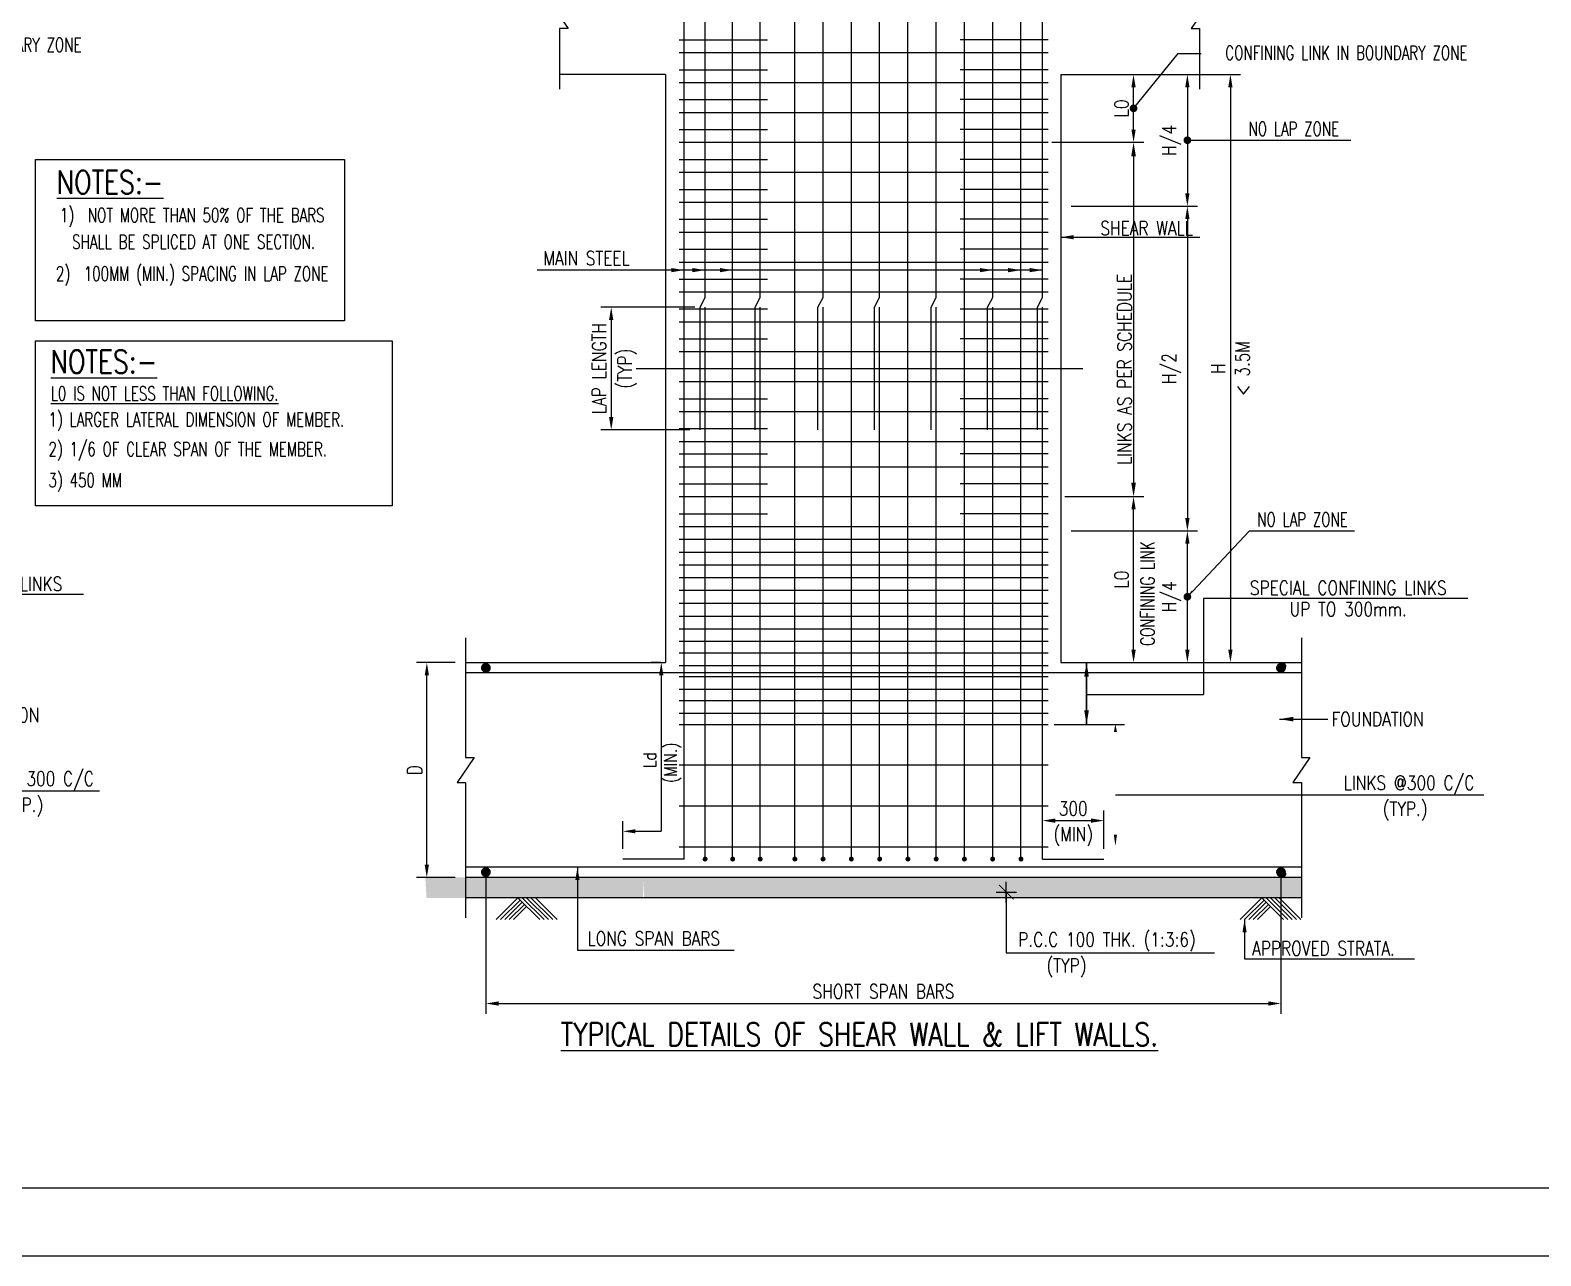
# Model space of a CAD drawing. Extents: x 324505 to 1272425, y -526289 to -156124.
# Drawn here: x 527393 to 556929, y -362395 to -338433 of the extents above; entities that cross this region are included whole.
import ezdxf
from ezdxf.enums import TextEntityAlignment as Align
from ezdxf.lldxf.tags import DXFTag

# ---------------------------------------------------------------- set-up
doc = ezdxf.new("R2010")
doc.units = 0
doc.header["$LTSCALE"] = 500
doc.header["$MEASUREMENT"] = 0
doc.header["$PDMODE"] = 35
doc.header["$PDSIZE"] = -15
doc.layers.get('DEFPOINTS').update_dxf_attribs({"color": 4})
for name, color, linetype in [('CEN', 8, 'CENTER'), ('COL', 1, 'Continuous'), ('DIM', 5, 'Continuous'), ('FOOT', 4, 'Continuous'), ('FRAME', 6, 'Continuous'), ('LINK', 2, 'Continuous'), ('P.C.C', 8, 'Continuous'), ('RING', 4, 'Continuous'), ('S-CONCRET LINE', 4, 'Continuous'), ('S-R.C.C. PILE CAP', 40, 'Continuous'), ('S-REINFORCEMENT', 6, 'Continuous'), ('S-TEXT-1', 4, 'Continuous'), ('S-TITLE', 6, 'Continuous'), ('s_TITILE', 9, 'Continuous'), ('TXT', 4, 'Continuous')]:
    doc.layers.add(name, color=color, linetype=linetype)
doc.styles.add('ROMANS', font='simplex.shx', dxfattribs={"width": 0.8, "height": 275, "bigfont": 'bigfont.shx'})
tags = doc.linetypes.add('CENTER', pattern=[2, 1.25, -0.25, 0.25, -0.25]).pattern_tags.tags
tags[10:11] = [DXFTag(74, 4), DXFTag(75, 0), DXFTag(340, '0'), DXFTag(46, 1.0), DXFTag(50, 0.0), DXFTag(44, 0.0), DXFTag(45, 0.0)]
tags[8:9] = [DXFTag(74, 4), DXFTag(75, 0), DXFTag(340, '0'), DXFTag(46, 1.0), DXFTag(50, 0.0), DXFTag(44, 0.0), DXFTag(45, 0.0)]
tags[6:7] = [DXFTag(74, 4), DXFTag(75, 0), DXFTag(340, '0'), DXFTag(46, 1.0), DXFTag(50, 0.0), DXFTag(44, 0.0), DXFTag(45, 0.0)]
tags[4:5] = [DXFTag(74, 4), DXFTag(75, 0), DXFTag(340, '0'), DXFTag(46, 1.0), DXFTag(50, 0.0), DXFTag(44, 0.0), DXFTag(45, 0.0)]
doc.dimstyles.new('Copy of INT2TIMES', dxfattribs={"dimtxt": 300, "dimasz": 275, "dimexe": 75, "dimexo": 75, "dimgap": 40, "dimtad": 1, "dimdec": 0, "dimlfac": 0.5, "dimrnd": 5, "dimzin": 0, "dimdsep": 46, "dimtxsty": 'ROMANS', "dimcen": -1, "dimclrd": 5, "dimclre": 5, "dimclrt": 4, "dimadec": 0, "dimazin": 0, "dimtfac": 1, "dimtdec": 0, "dimtix": 1, "dimtofl": 0, "dimtmove": 2, "dimatfit": 3, "dimfxl": 0, "dimtolj": 1, "dimtzin": 0, "dimarcsym": 0})
doc.dimstyles.new('dim100', dxfattribs={"dimtxt": 250, "dimasz": 250, "dimexe": 200, "dimexo": 200, "dimgap": 100, "dimtad": 1, "dimdec": 0, "dimzin": 0, "dimdsep": 46, "dimtxsty": 'ROMANS', "dimcen": 0, "dimclrd": 5, "dimclre": 5, "dimclrt": 4, "dimadec": 0, "dimazin": 0, "dimtfac": 1, "dimtdec": 0, "dimtix": 1, "dimtofl": 0, "dimtmove": 2, "dimatfit": 3, "dimfxl": 0, "dimtolj": 1, "dimtzin": 0, "dimlwd": -1, "dimlwe": -1, "dimarcsym": 0})
doc.dimstyles.new('dim25', dxfattribs={"dimtxt": 250, "dimasz": 250, "dimexe": 200, "dimexo": 200, "dimgap": 100, "dimtad": 1, "dimdec": 0, "dimlfac": 0.25, "dimzin": 0, "dimdsep": 46, "dimtxsty": 'ROMANS', "dimcen": 0, "dimclrd": 5, "dimclre": 5, "dimclrt": 4, "dimadec": 0, "dimazin": 0, "dimtfac": 1, "dimtdec": 0, "dimtix": 1, "dimtofl": 0, "dimtmove": 2, "dimatfit": 3, "dimfxl": 0, "dimtolj": 1, "dimtzin": 0, "dimlwd": -1, "dimlwe": -1, "dimarcsym": 0})
doc.dimstyles.new('INT$7', dxfattribs={"dimtxt": 9, "dimasz": 8, "dimexe": 8, "dimexo": 3, "dimgap": 2, "dimtad": 1, "dimdec": 0, "dimzin": 0, "dimdsep": 46, "dimtxsty": 'ROMANS', "dimblk": 'DIMTICK', "dimcen": -0.25, "dimclrd": 5, "dimclre": 5, "dimclrt": 4, "dimadec": 0, "dimazin": 0, "dimtfac": 1, "dimtdec": 0, "dimtix": 1, "dimtofl": 0, "dimtmove": 2, "dimatfit": 3, "dimldrblk": 'DIMTICK', "dimfxl": 0, "dimtolj": 1, "dimtzin": 0, "dimarcsym": 0})

# ---------------------------------------------------------------- blocks, each defined once
blk = doc.blocks.new('*D1095')
at = {"layer": 'DEFPOINTS', "color": 0}
for p in [(535147.7898148828, -350797.3371925426), (535904.6229470618, -350797.3371925426), (535904.6229470627, -354997.3371925426)]:
    blk.add_point(p, dxfattribs=at)
at = {"layer": 'DIM', "color": 5}
for p, q in [((535704.6229470618, -350797.3371925426), (534947.7898148828, -350797.3371925426)), ((535147.7898148828, -354747.3371925426), (535147.7898148828, -351047.3371925426)), ((535704.6229470627, -354997.3371925426), (534947.7898148828, -354997.3371925426))]:
    blk.add_line(p, q, dxfattribs=at)
for points in [[(535189.4564815494, -351047.3371925426), (535106.1231482162, -351047.3371925426), (535147.7898148828, -350797.3371925426)], [(535106.1231482162, -354747.3371925426), (535189.4564815494, -354747.3371925426), (535147.7898148828, -354997.3371925426)]]:
    blk.add_solid(points, dxfattribs=at)
at = {"layer": 'DIM', "color": 4, "insert": (534910.2898148828, -352897.3371925426), "char_height": 275, "attachment_point": 5, "rotation": 90, "style": 'ROMANS'}
blk.add_mtext('\\A1;D', dxfattribs=at)
blk = doc.blocks.new('*D1096')
at = {"layer": 'DEFPOINTS', "color": 0}
for p in [(548387.122947059, -353886.7542025617), (547187.122947059, -354638.3371925426), (548387.122947059, -354638.3371925426)]:
    blk.add_point(p, dxfattribs=at)
at = {"layer": 'DIM', "color": 5}
for p, q in [((547187.122947059, -354438.3371925426), (547187.122947059, -353686.7542025617)), ((548387.122947059, -354438.3371925426), (548387.122947059, -353686.7542025617)), ((547437.122947059, -353886.7542025617), (548137.122947059, -353886.7542025617))]:
    blk.add_line(p, q, dxfattribs=at)
for points in [[(547437.122947059, -353845.087535895), (547437.122947059, -353928.4208692284), (547187.122947059, -353886.7542025617)], [(548137.122947059, -353928.4208692284), (548137.122947059, -353845.087535895), (548387.122947059, -353886.7542025617)]]:
    blk.add_solid(points, dxfattribs=at)
at = {"layer": 'DIM', "color": 4, "char_height": 275, "attachment_point": 5, "style": 'ROMANS'}
for s, insert in [('\\A1;300', (547787.122947059, -353649.2542025617)), ('(MIN)', (547787.122947059, -354196.2780120855))]:
    blk.add_mtext(s, dxfattribs=dict(at, insert=insert))
blk = doc.blocks.new('DIMTICK')
for p, q in [((-1, 0), (1, 0)), ((0, 1), (0, -1))]:
    blk.add_line(p, q)
at = {"color": 2, "const_width": 0.1}
blk.add_lwpolyline([(0.7071067811865461, 0.7071067811865461), (-0.7071067811865479, -0.7071067811865461)], dxfattribs=at)
blk = doc.blocks.new('*D1097')
at = {"layer": 'DEFPOINTS', "color": 0}
for p in [(536302.7854490032, -354700.77490749), (551848.9604451213, -354700.77490749), (551848.9604451213, -357462.5454178893)]:
    blk.add_point(p, dxfattribs=at)
at = {"layer": 'DIM', "color": 5}
for p, q in [((536302.7854490032, -354900.77490749), (536302.7854490032, -357662.5454178893)), ((551848.9604451213, -354900.77490749), (551848.9604451213, -357662.5454178893)), ((536552.7854490032, -357462.5454178893), (551598.9604451213, -357462.5454178893))]:
    blk.add_line(p, q, dxfattribs=at)
for points in [[(536552.7854490032, -357420.8787512226), (536552.7854490032, -357504.2120845559), (536302.7854490032, -357462.5454178893)], [(551598.9604451213, -357504.2120845559), (551598.9604451213, -357420.8787512226), (551848.9604451213, -357462.5454178893)]]:
    blk.add_solid(points, dxfattribs=at)
at = {"layer": 'DIM', "color": 4, "insert": (544075.8729470622, -357225.0454178893), "char_height": 275, "attachment_point": 5, "style": 'ROMANS'}
blk.add_mtext('\\A1;SHORT SPAN BARS', dxfattribs=at)
blk = doc.blocks.new('*D1102')
at = {"layer": 'DEFPOINTS', "color": 0}
for p in [(547647.1229470611, -339297.3371925435), (548966.2575802732, -339297.3371925435), (547294.9313961403, -340624.7714796326)]:
    blk.add_point(p, dxfattribs=at)
at = {"layer": 'DIM', "color": 5}
for p, q in [((547847.1229470611, -339297.3371925435), (549166.2575802732, -339297.3371925435)), ((548966.2575802732, -340374.7714796326), (548966.2575802732, -339547.3371925435)), ((547494.9313961403, -340624.7714796326), (549166.2575802732, -340624.7714796326))]:
    blk.add_line(p, q, dxfattribs=at)
for points in [[(549007.9242469398, -339547.3371925435), (548924.5909136066, -339547.3371925435), (548966.2575802732, -339297.3371925435)], [(548924.5909136066, -340374.7714796326), (549007.9242469398, -340374.7714796326), (548966.2575802732, -340624.7714796326)]]:
    blk.add_solid(points, dxfattribs=at)
at = {"layer": 'DIM', "color": 4, "insert": (548728.7575802732, -339961.0543360881), "char_height": 275, "attachment_point": 5, "rotation": 90, "style": 'ROMANS'}
blk.add_mtext('\\A1;{L0}', dxfattribs=at)
blk = doc.blocks.new('*D1104')
at = {"layer": 'DEFPOINTS', "color": 0}
for p in [(540589.3986338809, -343847.3371925431), (538753.2575802741, -346247.3371925431), (540489.398633881, -346247.3371925431)]:
    blk.add_point(p, dxfattribs=at)
at = {"layer": 'DIM', "color": 5}
for p, q in [((540389.3986338809, -343847.3371925431), (538553.2575802741, -343847.3371925431)), ((538753.2575802741, -344097.3371925431), (538753.2575802741, -345997.3371925431)), ((540289.398633881, -346247.3371925431), (538553.2575802741, -346247.3371925431))]:
    blk.add_line(p, q, dxfattribs=at)
for points in [[(538794.9242469408, -344097.3371925431), (538711.5909136075, -344097.3371925431), (538753.2575802741, -343847.3371925431)], [(538711.5909136075, -345997.3371925431), (538794.9242469408, -345997.3371925431), (538753.2575802741, -346247.3371925431)]]:
    blk.add_solid(points, dxfattribs=at)
at = {"layer": 'DIM', "color": 4, "char_height": 275, "attachment_point": 5, "rotation": 90, "style": 'ROMANS'}
for s, insert in [('\\A1;LAP LENGTH', (538515.7575802741, -345047.3371925431)), ('(TYP)', (539062.7813897979, -345047.3371925431))]:
    blk.add_mtext(s, dxfattribs=dict(at, insert=insert))
blk = doc.blocks.new('*D1110')
at = {"layer": 'DEFPOINTS', "color": 0}
for p in [(548952.7165218528, -339297.3371925435), (549103.8320983724, -350797.3371925426), (550860.384860617, -350797.3371925426)]:
    blk.add_point(p, dxfattribs=at)
at = {"layer": 'DIM', "color": 5}
for p, q in [((549152.7165218528, -339297.3371925435), (551060.384860617, -339297.3371925435)), ((550860.384860617, -339547.3371925435), (550860.384860617, -350547.3371925426)), ((549303.8320983724, -350797.3371925426), (551060.384860617, -350797.3371925426))]:
    blk.add_line(p, q, dxfattribs=at)
for points in [[(550902.0515272836, -339547.3371925435), (550818.7181939504, -339547.3371925435), (550860.384860617, -339297.3371925435)], [(550818.7181939504, -350547.3371925426), (550902.0515272836, -350547.3371925426), (550860.384860617, -350797.3371925426)]]:
    blk.add_solid(points, dxfattribs=at)
at = {"layer": 'DIM', "color": 4, "char_height": 275, "attachment_point": 5, "rotation": 90, "style": 'ROMANS'}
for s, insert in [('< 3.5M}', (551097.884860617, -345047.3371925431)), ('\\A1;{H', (550622.884860617, -345047.3371925431))]:
    blk.add_mtext(s, dxfattribs=dict(at, insert=insert))
blk = doc.blocks.new('*D1111')
at = {"layer": 'DEFPOINTS', "color": 0}
for p in [(549748.2444395899, -339297.3371925435), (547547.1229470634, -341872.3371925435), (550018.85896278, -341872.3371925435)]:
    blk.add_point(p, dxfattribs=at)
at = {"layer": 'DIM', "color": 5}
for p, q in [((549948.2444395899, -339297.3371925435), (550218.85896278, -339297.3371925435)), ((550018.85896278, -339547.3371925435), (550018.85896278, -341622.3371925435)), ((547747.1229470634, -341872.3371925435), (550218.85896278, -341872.3371925435))]:
    blk.add_line(p, q, dxfattribs=at)
for points in [[(550060.5256294466, -339547.3371925435), (549977.1922961134, -339547.3371925435), (550018.85896278, -339297.3371925435)], [(549977.1922961134, -341622.3371925435), (550060.5256294466, -341622.3371925435), (550018.85896278, -341872.3371925435)]]:
    blk.add_solid(points, dxfattribs=at)
at = {"layer": 'DIM', "color": 4, "insert": (549709.3351532562, -340584.8371925435), "char_height": 275, "attachment_point": 5, "rotation": 90, "style": 'ROMANS'}
blk.add_mtext('\\A1;H/4', dxfattribs=at)
blk = doc.blocks.new('*D1112')
at = {"layer": 'DEFPOINTS', "color": 0}
for p in [(547547.1229470634, -341872.3371925435), (547547.1229470634, -348222.3371925426), (550018.85896278, -348222.3371925426)]:
    blk.add_point(p, dxfattribs=at)
at = {"layer": 'DIM', "color": 5}
for p, q in [((547747.1229470634, -341872.3371925435), (550218.85896278, -341872.3371925435)), ((550018.85896278, -342122.3371925435), (550018.85896278, -347972.3371925426)), ((547747.1229470634, -348222.3371925426), (550218.85896278, -348222.3371925426))]:
    blk.add_line(p, q, dxfattribs=at)
for points in [[(550060.5256294466, -342122.3371925435), (549977.1922961134, -342122.3371925435), (550018.85896278, -341872.3371925435)], [(549977.1922961134, -347972.3371925426), (550060.5256294466, -347972.3371925426), (550018.85896278, -348222.3371925426)]]:
    blk.add_solid(points, dxfattribs=at)
at = {"layer": 'DIM', "color": 4, "insert": (549709.3351532562, -345047.3371925431), "char_height": 275, "attachment_point": 5, "rotation": 90, "style": 'ROMANS'}
blk.add_mtext('\\A1;H/2', dxfattribs=at)
blk = doc.blocks.new('*D1113')
at = {"layer": 'DEFPOINTS', "color": 0}
for p in [(547547.1229470634, -348222.3371925426), (550018.85896278, -348222.3371925426), (549748.2444395899, -350797.3371925426)]:
    blk.add_point(p, dxfattribs=at)
at = {"layer": 'DIM', "color": 5}
for p, q in [((547747.1229470634, -348222.3371925426), (550218.85896278, -348222.3371925426)), ((550018.85896278, -350547.3371925426), (550018.85896278, -348472.3371925426)), ((549948.2444395899, -350797.3371925426), (550218.85896278, -350797.3371925426))]:
    blk.add_line(p, q, dxfattribs=at)
for points in [[(550060.5256294466, -348472.3371925426), (549977.1922961134, -348472.3371925426), (550018.85896278, -348222.3371925426)], [(549977.1922961134, -350547.3371925426), (550060.5256294466, -350547.3371925426), (550018.85896278, -350797.3371925426)]]:
    blk.add_solid(points, dxfattribs=at)
at = {"layer": 'DIM', "color": 4, "insert": (549709.3351532562, -349509.8371925426), "char_height": 275, "attachment_point": 5, "rotation": 90, "style": 'ROMANS'}
blk.add_mtext('\\A1;H/4', dxfattribs=at)
blk = doc.blocks.new('*D1213')
at = {"layer": 'DEFPOINTS', "color": 0}
for p in [(547294.9313961392, -340624.7714796326), (547547.1229470611, -347551.511041833), (548966.2575802733, -347551.511041833)]:
    blk.add_point(p, dxfattribs=at)
at = {"layer": 'DIM', "color": 5, "lineweight": -2, "ltscale": 2}
for p, q in [((547369.9313961392, -340624.7714796326), (549041.2575802733, -340624.7714796326)), ((548966.2575802733, -340899.7714796326), (548966.2575802733, -347276.511041833)), ((547622.1229470611, -347551.511041833), (549041.2575802733, -347551.511041833))]:
    blk.add_line(p, q, dxfattribs=at)
at = {"layer": 'DIM', "color": 5}
for points in [[(549012.0909136067, -340899.7714796326), (548920.42424694, -340899.7714796326), (548966.2575802733, -340624.7714796326)], [(548920.42424694, -347276.511041833), (549012.0909136067, -347276.511041833), (548966.2575802733, -347551.511041833)]]:
    blk.add_solid(points, dxfattribs=at)
at = {"layer": 'DIM', "color": 4, "insert": (548788.7575802733, -345063.4781687519), "char_height": 275, "attachment_point": 5, "rotation": 90, "style": 'ROMANS'}
blk.add_mtext('\\A1;LINKS AS PER SCHEDULE', dxfattribs=at)
blk = doc.blocks.new('*D1212')
at = {"layer": 'DEFPOINTS', "color": 0}
for p in [(547547.1229470611, -347551.511041833), (548966.2575802733, -347551.511041833), (547547.1229470609, -350797.3371925426)]:
    blk.add_point(p, dxfattribs=at)
at = {"layer": 'DIM', "color": 5}
for p, q in [((547747.1229470611, -347551.511041833), (549166.2575802733, -347551.511041833)), ((548966.2575802733, -350547.3371925426), (548966.2575802733, -347801.511041833)), ((547747.1229470609, -350797.3371925426), (549166.2575802733, -350797.3371925426))]:
    blk.add_line(p, q, dxfattribs=at)
for points in [[(549007.92424694, -347801.511041833), (548924.5909136067, -347801.511041833), (548966.2575802733, -347551.511041833)], [(548924.5909136067, -350547.3371925426), (549007.92424694, -350547.3371925426), (548966.2575802733, -350797.3371925426)]]:
    blk.add_solid(points, dxfattribs=at)
at = {"layer": 'DIM', "color": 4, "insert": (548728.7575802733, -349174.4241171879), "char_height": 275, "attachment_point": 5, "rotation": 90, "style": 'ROMANS'}
blk.add_mtext('\\A1;{L0}', dxfattribs=at)
blk = doc.blocks.new('zw$155A')
at = {"layer": 's_TITILE', "color": 7}
blk.add_lwpolyline([(-1.164153218269348e-10, 5.820766091346741e-11), (87999.99999999988, 5.820766091346741e-11), (87999.99999999988, 58000), (-1.164153218269348e-10, 58000)], close=True, dxfattribs=at)
at = {"layer": 's_TITILE', "color": 1}
blk.add_lwpolyline([(1299.999999999825, 800.0000000000291), (78499.99999999971, 800.0000000000291), (78499.99999999971, 57200.00000000015), (1299.999999999825, 57200.00000000015)], close=True, dxfattribs=at)

msp = doc.modelspace()

# ---------------------------------------------------------------- hatches: boundary and pattern name
at = {"layer": 'P.C.C', "linetype": 'Continuous'}
h = msp.add_hatch(dxfattribs=at)
h.set_pattern_fill('AR-CONC', color=8, scale=100, style=0)
h.set_pattern_definition([(49.99999999999999, (-149916.8771001153, -443966.7542176659), (717.2601826007532, -62.75213498259502), [75, -825]), (355, (-149916.8771001153, -443966.7542176659), (-138.751333613, 752.1921337000117), [60, -660]), (100.4514, (-149857.1054201151, -443971.983557665), (578.5093817140216, 689.4395420609535), [63.74018999999936, -701.1421119999891]), (46.18419999999998, (-149916.8771001153, -443766.7542176659), (1067.241048625644, -165.5190143290179), [112.4999999999997, -1237.499999999996]), (96.63559999999966, (-149827.9403551152, -443780.5475246648), (934.6627055487033, 974.1178709004416), [95.61028799999883, -1051.71299999998]), (351.1842000000001, (-149916.8771001153, -443766.7542176659), (934.6619451336273, 974.1186009253246), [90, -990]), (21, (-149816.8771001162, -443816.7542176659), (596.9070521184617, -402.6188906653386), [75, -825]), (326, (-149816.8771001162, -443816.7542176659), (243.3153319215817, 725.150045046853), [60, -660]), (71.45140000000002, (-149767.1348671155, -443850.3058236649), (840.2226285814899, 322.5304967099523), [63.74018999999929, -701.1421119999885]), (37.50000000000001, (-149916.8771001153, -443966.7542176659), (12.15985531729071, 332.8938538313115), [0, -652, 0, -670, 0, -662.5]), (7.499999999999999, (-149916.8771001153, -443966.7542176659), (263.0695374421486, 394.4117118823602), [0, -382, 0, -637, 0, -252.5]), (327.5, (-150139.8771001153, -443966.7542176659), (533.8224361724093, -22.55487173437976), [0, -250, 0, -780, 0, -1035]), (317.5, (-150239.8771001153, -443966.7542176659), (583.1861693423863, 100.1049823323176), [0, -325, 0, -518, 0, -735])])
h.paths.add_polyline_path([(535117.6229470626, -354997.3371925426), (535142.2788523871, -355397.3371925426), (539397.166037646, -355397.3371925426), (539372.5101323215, -354997.3371925426)])
edge = h.paths.add_edge_path()
edge.add_line((552247.1229470626, -355597.3371925426), (552247.1229470628, -354997.3371925426))
edge.add_line((552247.1229470628, -354997.3371925426), (539372.5101323215, -354997.3371925426))
edge.add_line((539372.5101323215, -354997.3371925426), (539372.5101323215, -355397.3371925426))
edge.add_line((539372.5101323215, -355397.3371925426), (552247.1229470627, -355397.3371925426))

# ---------------------------------------------------------------- linework, layer by layer
at = {"layer": 'CEN', "color": 1}
msp.add_line((539238.918701179, -345047.3371925431), (547972.5111031927, -345047.3371925431), dxfattribs=at)
at = {"layer": 'CEN', "linetype": 'Continuous'}
msp.add_line((547416.889310375, -352006.5110418522), (548787.528986501, -352006.5110418522), dxfattribs=at)
at = {"layer": 'COL', "linetype": 'Continuous', "const_width": 48}
for points in [[(540565.39863388, -354638.3371925426, 1), (540613.39863388, -354638.3371925426, 1)], [(541103.8162410216, -354638.3371925426, 0.9999999999999998), (541151.8162410216, -354638.3371925426, 1)], [(541642.233848163, -354638.3371925426, 0.9999999999999998), (541690.233848163, -354638.3371925426, 1)], [(542319.8597177293, -354638.3371925425, 1), (542367.8597177283, -354638.3371925425, 1)], [(542872.4715144188, -354638.3371925425, 1), (542920.4715144179, -354638.3371925425, 1)], [(543425.0833111084, -354638.3371925424, 1), (543473.0833111075, -354638.3371925424, 1)], [(543977.695107798, -354638.3371925424, 1), (544025.695107797, -354638.3371925424, 1)], [(544530.3069044875, -354638.3371925424, 1), (544578.3069044866, -354638.3371925424, 1)], [(545082.9187011771, -354638.3371925425, 1), (545130.9187011762, -354638.3371925425, 1)], [(545635.5304978667, -354638.3371925426, 1), (545683.5304978658, -354638.3371925426, 1)], [(546188.1422945563, -354638.3371925426, 1), (546236.1422945553, -354638.3371925426, 1)], [(546740.7540912483, -354638.3371925426, 0.9999999999999998), (546788.7540912483, -354638.3371925426, 1)]]:
    msp.add_lwpolyline(points, format="xyb", close=True, dxfattribs=at)
at = {"layer": 'DIM'}
for p, q in [((528435.1947757169, -349463.3093567864), (523266.4412954259, -349463.3093567864)), ((555502.0050630312, -349542.8996899871), (550333.2515827402, -349542.8996899871)), ((550333.2515827402, -349542.8996899871), (550333.2515827402, -351420.7040607978)), ((548047.2227252997, -351420.7040607978), (550333.2515827402, -351420.7040607978)), ((521544.6525953301, -353305.4319471481), (528748.4753694395, -353304.6187602029)), ((548611.4628826445, -353385.0222803487), (555815.2856567538, -353384.2090934035))]:
    msp.add_line(p, q, dxfattribs=at)
at = {"layer": 'DIM', "color": 5}
for p, q in [((539718.7575802732, -350797.3371925426), (539531.7575802732, -350797.3371925426)), ((539731.7575802732, -351047.3371925426), (539731.7575802732, -354095.5499948298)), ((538977.6229470627, -354438.3371925426), (538977.6229470627, -353895.5499948298)), ((539227.6229470627, -354095.5499948298), (539731.7575802732, -354095.5499948298))]:
    msp.add_line(p, q, dxfattribs=at)
at = {"layer": 'DIM', "color": 8}
for points in [[(537745.0801189566, -336691.3850866735), (537745.0801189566, -337914.7781028675), (537578.7159266496, -337914.7781028675), (537911.4443112655, -338401.5949727364), (537745.0801189566, -338401.5949727364), (537745.0801189566, -339583.3015556524)], [(550258.3100966442, -336691.3850866735), (550258.3100966442, -337914.7781028675), (550424.6742889512, -337914.7781028675), (550091.9459043354, -338401.5949727364), (550258.3100966442, -338401.5949727364), (550258.3100966442, -339583.3015556524)], [(535904.6229470627, -350313.5285883123), (535904.6229470627, -352653.9287576082), (536070.9871393697, -352653.9287576082), (535738.2587547539, -353140.7456274771), (535904.6229470627, -353140.7456274771), (535904.6229470627, -355786.1364534702)], [(552247.1229470627, -350313.5285883123), (552247.1229470627, -352653.9287576082), (552413.4871393697, -352653.9287576082), (552080.7587547539, -353140.7456274771), (552247.1229470627, -353140.7456274771), (552247.1229470627, -355786.1364534702)]]:
    msp.add_lwpolyline(points, dxfattribs=at)
at = {"layer": 'DIM', "flags": 128}
msp.add_lwpolyline([(548611.4628826445, -354162.1386410512, 61.212672, 0, 0), (548611.4628826445, -354385.4158362702, 0, 0, 0), (548611.4628826445, -353385.0222803487, 0, 0, 0), (548611.4628826452, -352003.5110418522, 0, 61.212672, 0), (548611.4628826452, -352156.4411713462, 0, 0, 0)], format="xyseb", dxfattribs=at)
at = {"layer": 'DIM', "color": 5}
for points in [[(539690.0909136081, -351047.3371925426), (539773.4242469392, -351047.3371925426), (539731.7575802732, -350797.3371925426)], [(539227.6229470627, -354053.8833281628), (539227.6229470627, -354137.2166614968), (538977.6229470627, -354095.5499948298)]]:
    msp.add_solid(points, dxfattribs=at)
at = {"layer": 'FOOT', "linetype": 'Continuous'}
for points in [[(527496.8826640882, -340959.730714144), (533537.9935201164, -340959.730714144), (533537.9935201164, -344115.6559631163), (527496.8826640882, -344115.6559631163)], [(527496.8826640882, -344505.1559631162), (534469.0070661576, -344505.1559631162), (534469.0070661576, -347729.9791162087), (527496.8826640882, -347729.9791162087)]]:
    msp.add_lwpolyline(points, close=True, dxfattribs=at)
at = {"layer": 'FRAME'}
for centre, start, end in [((551867.1229470618, -350883.8371925426), 0, 90), ((551867.1229470618, -354910.8371925426), 270, 0)]:
    msp.add_arc(centre, 80, start, end, dxfattribs=at)
at = {"layer": 'LINK'}
for p, q in [((540084.8853915912, -338619.7714796386), (541806.1695146587, -338619.7714796389)), ((547294.9313961369, -338619.7714796386), (545573.6472730694, -338619.7714796389)), ((540084.8853915912, -338869.7714796369), (547294.9313961408, -338869.7714796378)), ((540084.8853915912, -339204.7714796369), (541806.1695146587, -339204.7714796371)), ((547294.9313961369, -339204.7714796369), (545573.6472730694, -339204.7714796371)), ((540084.8853915907, -339454.7714796352), (547294.9313961403, -339454.7714796361)), ((540084.8853915907, -339789.7714796352), (541806.1695146582, -339789.7714796354)), ((547294.9313961363, -339789.7714796352), (545573.6472730688, -339789.7714796354)), ((540084.8853915907, -340039.7714796334), (547294.9313961403, -340039.7714796343)), ((540084.8853915907, -340374.7714796334), (541806.1695146582, -340374.7714796336)), ((547294.9313961363, -340374.7714796334), (545573.6472730688, -340374.7714796336)), ((540084.8853915907, -340624.7714796317), (547294.9313961403, -340624.7714796326)), ((540084.8853915907, -340959.7714796317), (541806.1695146582, -340959.7714796319)), ((547294.9313961363, -340959.7714796317), (545573.6472730688, -340959.7714796319)), ((540084.8853915907, -341209.7714796299), (547294.9313961403, -341209.7714796308)), ((540084.8853915907, -341544.7714796299), (541806.1695146582, -341544.7714796301)), ((547294.9313961363, -341544.7714796299), (545573.6472730688, -341544.7714796301)), ((540084.8853915908, -341794.7714796282), (547294.9313961404, -341794.7714796291)), ((540084.8853915907, -342129.7714796282), (541806.1695146582, -342129.7714796284)), ((547294.9313961364, -342129.7714796282), (545573.6472730689, -342129.7714796284)), ((540084.8853915908, -342379.7714796264), (547294.9313961404, -342379.7714796274)), ((540084.8853915905, -342714.7714796264), (541806.169514658, -342714.7714796267)), ((547294.9313961364, -342714.7714796264), (545573.6472730689, -342714.7714796267)), ((540084.8853915907, -342964.7714796247), (547294.9313961403, -342964.7714796256)), ((540084.8853915907, -343299.7714796247), (541806.1695146582, -343299.7714796249)), ((547294.9313961363, -343299.7714796247), (545573.6472730688, -343299.7714796249)), ((540084.8853915908, -343549.7714796229), (547294.9313961404, -343549.7714796239)), ((540084.8853915907, -343882.5340955997), (541806.1695146582, -343882.5340955999)), ((547294.9313961363, -343884.7714796229), (545573.6472730688, -343884.7714796232)), ((540084.8853915908, -344132.5340955979), (547294.9313961404, -344132.5340955989)), ((540084.8853915907, -344467.5340955979), (541806.1695146582, -344467.5340955982)), ((547294.9313961368, -344469.7714796212), (545573.6472730692, -344469.7714796214)), ((540084.8853915908, -344717.5340955962), (547294.9313961404, -344717.5340955971)), ((547294.9313961368, -345054.7714796194), (545573.6472730692, -345054.7714796197)), ((540084.8853915908, -345302.5340955944), (547294.9313961404, -345302.5340955954)), ((540084.8853915901, -345637.5340955944), (541806.1695146576, -345637.5340955947)), ((547294.9313961368, -345639.7714796177), (545573.6472730692, -345639.7714796179)), ((540084.8853915903, -345887.5340955927), (547294.9313961399, -345887.5340955936)), ((540084.8853915901, -346222.5340955927), (541806.1695146576, -346222.5340955929)), ((547294.9313961369, -346224.7714796159), (545573.6472730694, -346224.7714796162)), ((540084.8853915902, -346472.5340955909), (547294.9313961398, -346472.5340955919)), ((540084.8853915908, -346716.5110418355), (541806.1695146583, -346716.5110418358)), ((547294.9313961364, -346716.5110418355), (545573.6472730689, -346716.5110418358)), ((540084.8853915907, -346966.5110418338), (547294.9313961403, -346966.5110418347)), ((540084.8853915907, -347301.5110418338), (541806.1695146582, -347301.511041834)), ((547294.9313961363, -347301.5110418338), (545573.6472730688, -347301.511041834)), ((540084.8853915907, -347551.511041832), (547294.9313961403, -347551.511041833)), ((540084.8853915907, -347886.511041832), (541806.1695146582, -347886.5110418323)), ((547294.9313961363, -347886.511041832), (545573.6472730688, -347886.5110418323)), ((540084.8853915907, -348136.5110418322), (547294.9313961403, -348136.5110418312)), ((540084.8853915907, -348386.5110418303), (547294.9313961363, -348386.5110418303)), ((540084.8853915907, -348636.5110418305), (547294.9313961403, -348636.5110418296)), ((540084.8853915907, -348886.5110418287), (547294.9313961363, -348886.5110418287)), ((540084.8853915907, -349136.5110418289), (547294.9313961403, -349136.511041828)), ((547294.9313961363, -349386.511041827), (540084.8853915907, -349386.511041827)), ((540084.8853915907, -349636.5110418272), (547294.9313961403, -349636.5110418262)), ((540084.8853915909, -349886.5110418253), (547294.9313961365, -349886.5110418253)), ((540084.8853915909, -350136.5110418254), (547294.9313961405, -350136.5110418245)), ((547294.9313961368, -350386.5110418235), (540084.8853915909, -350386.5110418235)), ((540084.8853915877, -350604.0110418319), (547294.9313961392, -350604.0110418329)), ((540084.8853915909, -350854.0110418301), (547294.9313961361, -350854.0110418301)), ((540084.8853915876, -351071.5110418384), (547294.9313961391, -351071.5110418394)), ((547294.9313961362, -351321.5110418366), (540084.8853915908, -351321.5110418366)), ((540084.8853915876, -351539.0110418448), (547294.9313961391, -351539.0110418458)), ((540084.8853915908, -351789.011041843), (547294.9313961362, -351789.011041843)), ((540084.8853915875, -352006.5110418512), (547294.931396139, -352006.5110418522)), ((540084.8853915877, -352797.3371925426), (547294.9313961383, -352797.3371925426)), ((540084.8853915877, -353597.3371925426), (547294.9313961383, -353597.3371925426)), ((540084.885391584, -354397.3371925426), (547294.9313961345, -354397.3371925426))]:
    msp.add_line(p, q, dxfattribs=at)
at = {"layer": 'P.C.C', "color": 8, "linetype": 'Continuous'}
for p, q in [((552247.1229470627, -354997.3371925426), (535904.6229470627, -354997.3371925426)), ((552247.1229470627, -355397.3371925426), (535904.6229470627, -355397.3371925426))]:
    msp.add_line(p, q, dxfattribs=at)
at = {"layer": 'RING', "linetype": 'Continuous'}
for p, q in [((536506.0471213355, -355821.6012612537), (536930.3111900471, -355397.3371925426)), ((536590.8999350786, -355821.6012612537), (536972.7375969186, -355439.7635994137)), ((536675.7527488179, -355821.6012612537), (537015.1640037892, -355482.1900062861)), ((536760.6055625628, -355821.6012612537), (537057.5904106607, -355524.6164131558)), ((536845.458376304, -355821.6012612537), (537100.0168175322, -355567.0428200278)), ((537354.5752587586, -355821.6012612537), (536930.3111900471, -355397.3371925426)), ((537439.4280725007, -355821.6012612537), (537015.1640037892, -355397.3371925426)), ((537524.2808862429, -355821.6012612537), (537100.0168175322, -355397.3371925426)), ((537609.1336999859, -355821.6012612537), (537184.8696312744, -355397.3371925426)), ((537693.986513728, -355821.6012612537), (537269.7224450165, -355397.3371925426)), ((551052.404746431, -355821.6012612537), (551476.6688151435, -355397.3371925426)), ((551137.2575601741, -355821.6012612537), (551519.095222016, -355439.7635994137)), ((551222.1103739162, -355821.6012612537), (551561.5216288866, -355482.1900062861)), ((551306.9631876583, -355821.6012612551), (551603.9480357572, -355524.6164131567)), ((551391.8160014014, -355821.6012612551), (551646.3744426296, -355567.0428200278)), ((551900.9328838551, -355821.6012612551), (551476.6688151426, -355397.3371925426)), ((551985.7856975972, -355821.6012612537), (551561.5216288866, -355397.3371925426)), ((552070.6385113403, -355821.6012612551), (551646.3744426296, -355397.3371925426)), ((552155.4913250824, -355821.6012612537), (551731.2272563708, -355397.3371925426)), ((552240.3441388264, -355821.6012612537), (551816.0800701139, -355397.3371925426))]:
    msp.add_line(p, q, dxfattribs=at)
at = {"layer": 'S-CONCRET LINE', "color": 130, "linetype": 'Continuous'}
for p, q in [((539817.6229470609, -339297.3371925435), (537745.0801189566, -339297.3371925435)), ((539817.6229470609, -339297.3371925435), (539817.6229470609, -350797.3371925426)), ((547547.1229470627, -339297.3371925435), (550258.3100966442, -339297.3371925435)), ((547547.1229470616, -339297.3371925435), (547547.1229470609, -350797.3371925426)), ((535904.6229470618, -350797.3371925426), (539817.6229470609, -350797.3371925426)), ((547547.1229470607, -350797.3371925426), (552247.1229470618, -350797.3371925426))]:
    msp.add_line(p, q, dxfattribs=at)
at = {"layer": 'S-REINFORCEMENT'}
for p, q in [((540177.6229470627, -354638.3371925426), (540177.6229470611, -334626.4802687616)), ((540589.398633881, -343661.3371925431), (540589.3986338818, -334626.4802687617)), ((541127.8162410216, -354602.602325937), (541127.8162410232, -334626.4802687617)), ((541666.233848164, -343661.3371925431), (541666.2338481647, -334626.4802687617)), ((542343.8597177311, -354602.6023259369), (542343.8597177317, -334626.4802687615)), ((542896.4715144209, -343661.3371925431), (542896.4715144213, -334626.4802687615)), ((543449.0833111103, -354602.6023259368), (543449.0833111109, -334626.4802687615)), ((544001.6951078001, -343661.3371925431), (544001.6951078004, -334626.4802687615)), ((544554.3069044894, -354602.6023259368), (544554.30690449, -334626.4802687615)), ((545106.9187011792, -343661.3371925431), (545106.9187011796, -334626.4802687615)), ((545659.5304978685, -354602.602325937), (545659.5304978691, -334626.4802687616)), ((546212.1422945583, -343661.3371925431), (546212.1422945587, -334626.4802687617)), ((546764.7540912464, -354602.602325937), (546764.7540912483, -334626.4802687617)), ((547187.1229470597, -343661.3371925431), (547187.1229470604, -334626.4802687617)), ((540489.398633881, -343847.3371925431), (540589.398633881, -343661.3371925431)), ((541566.233848164, -343847.3371925431), (541666.233848164, -343661.3371925431)), ((542796.4715144209, -343847.3371925431), (542896.4715144209, -343661.3371925431)), ((543901.6951078001, -343847.3371925431), (544001.6951078001, -343661.3371925431)), ((545006.9187011792, -343847.3371925431), (545106.9187011792, -343661.3371925431)), ((546112.1422945583, -343847.3371925431), (546212.1422945583, -343661.3371925431)), ((547087.1229470597, -343847.3371925431), (547187.1229470597, -343661.3371925431)), ((540489.398633881, -346247.3371925431), (540489.398633881, -343847.3371925431)), ((540589.39863388, -354602.602325937), (540589.3986338809, -343847.3371925431)), ((541566.233848164, -346247.3371925431), (541566.233848164, -343847.3371925431)), ((541666.233848163, -354602.602325937), (541666.233848164, -343847.3371925431)), ((542796.4715144209, -346247.3371925431), (542796.4715144209, -343847.3371925431)), ((542896.4715144207, -354602.6023259369), (542896.4715144209, -343847.3371925431)), ((543901.6951078001, -346247.3371925431), (543901.6951078001, -343847.3371925431)), ((544001.6951077998, -354602.6023259368), (544001.6951078001, -343847.3371925431)), ((545006.9187011792, -346247.3371925431), (545006.9187011792, -343847.3371925431)), ((545106.918701179, -354602.6023259369), (545106.9187011792, -343847.3371925431)), ((546112.1422945583, -346247.3371925431), (546112.1422945583, -343847.3371925431)), ((546212.1422945581, -354602.602325937), (546212.1422945583, -343847.3371925431)), ((547087.1229470597, -346247.3371925431), (547087.1229470597, -343847.3371925431)), ((547187.122947059, -354638.3371925426), (547187.1229470597, -343847.3371925431)), ((552247.1229470627, -350997.3371925426), (535904.6229470627, -350997.3371925426)), ((540177.6229470627, -354638.3371925426), (538977.6229470627, -354638.3371925426)), ((547187.122947059, -354638.3371925426), (548387.122947059, -354638.3371925426)), ((552247.1229470627, -354797.3371925426), (535904.6229470627, -354797.3371925426))]:
    msp.add_line(p, q, dxfattribs=at)
at = {"layer": 'S-REINFORCEMENT', "linetype": 'Continuous', "const_width": 96}
for points in [[(536254.7854490032, -350900.3994775952, -1), (536350.7854490032, -350900.3994775952, -1)], [(551896.9604451213, -350900.3994775952, 1), (551800.9604451203, -350900.3994775952, 1)], [(536254.7854490032, -354894.27490749, 1), (536350.7854490032, -354894.27490749, 1)], [(551896.9604451213, -354894.27490749, -1), (551800.9604451203, -354894.27490749, -1)]]:
    msp.add_lwpolyline(points, format="xyb", close=True, dxfattribs=at)

# ---------------------------------------------------------------- block references
at = {"xscale": 1.65719696969697, "yscale": 1.65719696969697, "zscale": 1.65719696969697}
msp.add_blockref('zw$155A', (458845.4355365837, -362394.9816392936), dxfattribs=at)

# ---------------------------------------------------------------- texts
at = {"layer": 'DIM', "color": 4, "style": 'ROMANS', "width": 0.8}
for s, p in [('Ld', (539631.7575802741, -352855.932430638)), ('(MIN.)', (540036.2734418417, -353147.1838509666))]:
    msp.add_text(s, height=250, rotation=90, dxfattribs=at).set_placement(p)
at = {"layer": 'S-TEXT-1', "style": 'ROMANS', "width": 0.7}
for s, p in [('CONFINING LINK IN BOUNDARY ZONE', (526028.9716141501, -338718.3638352607)), ('CONFINING LINK IN BOUNDARY ZONE', (553127.2095278103, -338873.9541684614)), ('NO LAP ZONE', (552099.9519580199, -340358.8900019956, -1.908716920842185e-07)), ('NO LAP ZONE', (552269.3738228419, -347997.7551914879, -1.908716920842185e-07))]:
    msp.add_text(s, height=275, dxfattribs=at).set_placement(p, align=Align.MIDDLE)
at = {"layer": 'S-TEXT-1', "linetype": 'ByBlock', "style": 'ROMANS'}
for s, width, p in [('1)  NOT MORE THAN 50% OF THE BARS', 0.7, (530559.843050888, -342068.0715729572)), ('SHEAR WALL', 0.8, (549221.5048684633, -342302.6120396831)), ('SHALL BE SPLICED AT ONE SECTION.', 0.7, (530588.3194104354, -342570.6596358677)), ('MAIN STEEL', 0.8, (538270.380338373, -342890.285711122)), ('2)  100MM (MIN.) SPACING IN LAP ZONE', 0.7, (530559.843050888, -343212.5932752297)), ('SPECIAL CONFINING LINKS', 0.8, (526097.2115098299, -349256.0237902832)), ('SPECIAL CONFINING LINKS', 0.8, (553164.0217971442, -349335.6141234839)), ('UP TO 300mm.', 0.8, (553164.0217971442, -349750.6356809449)), (' LINKS @ 300 C/C', 0.8, (527210.2342057227, -353086.3238539676)), (' LINKS @300 C/C', 0.8, (554277.044493037, -353165.9141871682)), ('(TYP.)', 0.8, (527210.2342057227, -353595.8238539676)), ('(TYP.)', 0.8, (554277.044493037, -353675.4141871682))]:
    msp.add_text(s, height=275, dxfattribs=dict(at, width=width)).set_placement(p, align=Align.MIDDLE)
for s, width, p in [('%%UL0 IS NOT LESS THAN FOLLOWING.', 0.7, (527793.1842585306, -345673.1315849673)), ('1) LARGER LATERAL DIMENSION OF MEMBER.', 0.7, (527749.5940891036, -346179.032847259)), ('2) 1/6 OF CLEAR SPAN OF THE MEMBER.', 0.7, (527749.5940891036, -346760.9341095507)), ('3) 450 MM', 0.7, (527749.5940891036, -347368.9341095507)), ('FOUNDATION', 0.8, (525770.7603966615, -351959.3537334409)), ('FOUNDATION', 0.8, (552837.5706839758, -352038.9440666415)), ('LONG SPAN BARS', 0.8, (538288.9359913341, -356327.5167317668)), ('P.C.C 100 THK. (1:3:6)', 0.8, (546711.4898099195, -356346.664920375)), ('APPROVED STRATA.', 0.8, (551284.0938469464, -356521.5536793766)), ('(TYP)', 0.8, (547262.9898099176, -356857.6579059402))]:
    msp.add_text(s, height=275, dxfattribs=dict(at, width=width)).set_placement(p)
at = {"layer": 'S-TEXT-1', "style": 'ROMANS', "width": 0.7}
msp.add_text('CONFINING LINK', height=275, rotation=90, dxfattribs=at).set_placement((549241.7054023518, -349445.4070226157, 1.908716920842185e-07), align=Align.MIDDLE)
at = {"layer": 'S-TITLE', "style": 'ROMANS', "width": 0.8}
msp.add_text('%%UNOTES:-', height=450, dxfattribs=at).set_placement((528954.9232952707, -341628.9188844057), align=Align.CENTER)
msp.add_text('%%UNOTES:-', height=450, dxfattribs=at).set_placement((527793.1842585306, -345137.1315849673))
msp.add_text('%%UTYPICAL DETAILS OF SHEAR WALL & LIFT WALLS.', height=450, dxfattribs=at).set_placement((543607.7399643151, -358065.4400135721), align=Align.MIDDLE)

# ---------------------------------------------------------------- dimensions: what is measured, and where the dimension line sits
at = {"layer": 'DIM'}
for base, p1, p2, angle, text, picture, middle in [((548966.2575802732, -339297.3371925435), (547294.9313961403, -340624.7714796326), (547647.1229470611, -339297.3371925435), 270, '{L0}', '*D1102', (548728.7575802732, -339961.0543360881)), ((550860.384860617, -350797.3371925426), (548952.7165218528, -339297.3371925435), (549103.8320983724, -350797.3371925426), 90, '{H\\X< 3.5M}', '*D1110', (550860.384860617, -345047.3371925431)), ((548966.2575802733, -347551.511041833), (547547.1229470609, -350797.3371925426), (547547.1229470611, -347551.511041833), 270, '{L0}', '*D1212', (548728.7575802733, -349174.4241171879))]:
    dim = msp.add_linear_dim(base=base, p1=p1, p2=p2, angle=angle, text=text, dimstyle='dim25', override={"dimtxsty": 'ROMANS'}, dxfattribs=at)
    dim.commit()
    dim.dimension.update_dxf_attribs({"geometry": picture, "text_midpoint": middle})
for base, p1, p2, angle, text, picture, middle in [((550018.85896278, -341872.3371925435), (549748.2444395899, -339297.3371925435), (547547.1229470634, -341872.3371925435), 90, 'H/4', '*D1111', (549709.3351532562, -340584.8371925435)), ((550018.85896278, -348222.3371925426), (547547.1229470634, -341872.3371925435), (547547.1229470634, -348222.3371925426), 90, 'H/2', '*D1112', (549709.3351532562, -345047.3371925431)), ((538753.2575802741, -346247.3371925431), (540589.3986338809, -343847.3371925431), (540489.398633881, -346247.3371925431), 90, 'LAP LENGTH\\X(TYP)', '*D1104', (538753.2575802741, -345047.3371925431)), ((550018.85896278, -348222.3371925426), (549748.2444395899, -350797.3371925426), (547547.1229470634, -348222.3371925426), 270, 'H/4', '*D1113', (549709.3351532562, -349509.8371925426)), ((535147.7898148828, -350797.3371925426), (535904.6229470627, -354997.3371925426), (535904.6229470618, -350797.3371925426), 90, 'D', '*D1095', (534910.2898148828, -352897.3371925426))]:
    dim = msp.add_linear_dim(base=base, p1=p1, p2=p2, angle=angle, text=text, dimstyle='dim25', dxfattribs=at)
    dim.commit()
    dim.dimension.update_dxf_attribs({"geometry": picture, "text_midpoint": middle})
at = {"layer": 'DIM', "ltscale": 2}
dim = msp.add_linear_dim(base=(548966.2575802733, -347551.511041833), p1=(547294.9313961392, -340624.7714796326), p2=(547547.1229470611, -347551.511041833), angle=90, text='LINKS AS PER SCHEDULE', dimstyle='Copy of INT2TIMES', override={"dimtxt": 275, "dimtxsty": 'ROMANS', "dimtmove": 1}, dxfattribs=at)
dim.commit()
dim.dimension.update_dxf_attribs({"geometry": '*D1213', "text_midpoint": (548966.2575802733, -345063.4781687519), "dimtype": 160})
at = {"layer": 'DIM'}
for base, p1, p2, text, picture, middle in [((548387.122947059, -353886.7542025617), (547187.122947059, -354638.3371925426), (548387.122947059, -354638.3371925426), '<>\\X(MIN)', '*D1096', (547787.122947059, -353886.7542025617)), ((551848.9604451213, -357462.5454178893), (536302.7854490032, -354700.77490749), (551848.9604451213, -354700.77490749), 'SHORT SPAN BARS', '*D1097', (544075.8729470622, -357225.0454178893))]:
    dim = msp.add_linear_dim(base=base, p1=p1, p2=p2, text=text, dimstyle='dim25', dxfattribs=at)
    dim.commit()
    dim.dimension.update_dxf_attribs({"geometry": picture, "text_midpoint": middle})

# ---------------------------------------------------------------- leaders
for points in [[(540177.6229470618, -343123.5340956007), (537302.2575802741, -343123.5340956007)], [(546764.7540912492, -343123.5340956016), (537482.3887244606, -343123.5340956016)], [(540589.3986338828, -343123.5340956007), (537714.0332670942, -343123.5340956007)], [(547187.1229470618, -343123.5340956016), (537904.7575802732, -343123.5340956016)], [(541127.8162410244, -343123.5340956007), (538252.450874234, -343123.5340956007)], [(546212.142294559, -343123.5340956016), (538807.2769277705, -343123.5340956016)], [(538093.2575802732, -354797.3371925426), (538093.2575802732, -356422.2542025617), (541154.112324094, -356422.2542025617)], [(551137.2575601741, -355821.6012612537), (551137.2575601741, -356586.7542025617), (554456.6694401257, -356586.7542025617)]]:
    msp.add_leader(points, dimstyle='dim25', dxfattribs=at)
at = {"layer": 'DIM', "ltscale": 2}
for points in [[(548047.2227253004, -352006.5110418522), (548047.2227252997, -350797.3371925426)], [(548047.2227252997, -350797.3371925426), (548047.2227253004, -352006.5110418522)], [(551818.822985069, -351902.7369028255), (552764.5804663782, -351902.7369028255)]]:
    msp.add_leader(points, dimstyle='Copy of INT2TIMES', override={"dimtxt": 275, "dimtmove": 1}, dxfattribs=at)
at = {"layer": 'S-CONCRET LINE'}
msp.add_leader([(547547.1229470613, -342480.3045582886), (550264.3620113205, -342480.3045582886)], dimstyle='dim100', override={"dimgap": 100, "dimtad": 0, "dimarcsym": 1}, dxfattribs=at)
at = {"layer": 'S-R.C.C. PILE CAP'}
for points in [[(548966.2575802732, -339961.0543360881), (549841.7377229902, -338888.5546972934), (550289.7377229901, -338888.5546972934)], [(550018.85896278, -340584.8371925435), (553213.751693717, -340584.8371925435)], [(550018.85896278, -349509.8371925426), (551234.5597153421, -348223.7023820358), (553289.1046573167, -348223.7023820358)]]:
    msp.add_leader(points, dimstyle='dim100', override={"dimasz": 150, "dimtad": 0, "dimldrblk": 'Dot', "dimarcsym": 1}, dxfattribs=at)
at = {"layer": 'TXT'}
msp.add_leader([(546477.2575802741, -355284.7542025617), (546477.2575802741, -356474.2542025626), (550552.1907439354, -356474.2542025626)], dimstyle='INT$7', override={"dimasz": 200, "dimgap": 2, "dimtad": 0}, dxfattribs=at)

doc.saveas('drawing.dxf')
